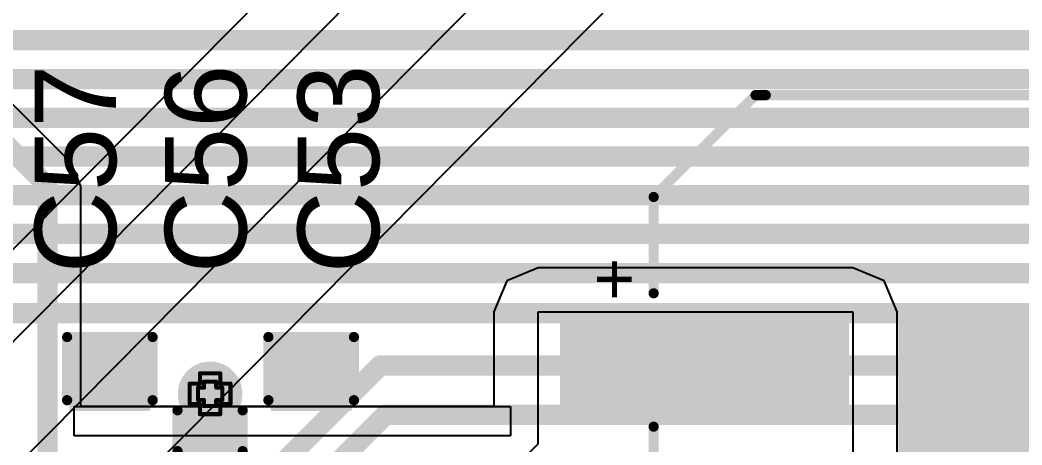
# Model space of a CAD drawing. Header units: inches. Extents: x -4 to 5258, y -4 to 5281.
# Drawn here: x 65.93 to 78.42, y 38.25 to 43.55 of the extents above; entities that cross this region are included whole.
import ezdxf

# ---------------------------------------------------------------- set-up
doc = ezdxf.new("R2010")
doc.units = ezdxf.units.IN
for name, color, linetype in [('Bottom Layer', 5, 'Continuous'), ('Bottom Solder', 6, 'Continuous'), ('Drill Drawing', 1, 'Continuous'), ('Layer 1', 16, 'Continuous'), ('Layer 2', 76, 'Continuous'), ('Top Layer', 1, 'Continuous'), ('Top Overlay', 2, 'Continuous'), ('Top Paste', 8, 'Continuous'), ('Top Solder', 216, 'Continuous'), ('Via Holes', 16, 'Continuous')]:
    doc.layers.add(name, color=color, linetype=linetype)
doc.styles.add('Arial', font='', dxfattribs={"height": 0.2})
doc.styles.get('Arial').set_extended_font_data('Arial')

# ---------------------------------------------------------------- blocks, each defined once
blk = doc.blocks.new('13_WQFN_HR__3_2__31')
at = {"layer": 'Top Solder'}
for p in [(-0.575, 1.81), (-0.547, -0.923), (0.575, 1.81), (1.178, -0.923)]:
    blk.add_line(p, (5220.676, 5271.621), dxfattribs=at)
blk = doc.blocks.new('C___0603_254')
at = {"layer": 'Top Layer'}
for points in [[(-0.381, 0.445), (-0.381, -0.445), (-1.143, -0.445), (-1.143, 0.445)], [(1.143, 0.445), (1.143, -0.445), (0.381, -0.445), (0.381, 0.445)]]:
    blk.add_hatch(color=1, dxfattribs=at).paths.add_polyline_path(points)
at = {"layer": 'Top Paste'}
for points in [[(-0.381, 0.445), (-0.381, -0.445), (-1.143, -0.445), (-1.143, 0.445)], [(1.143, 0.445), (1.143, -0.445), (0.381, -0.445), (0.381, 0.445)]]:
    blk.add_hatch(color=8, dxfattribs=at).paths.add_polyline_path(points)
at = {"layer": 'Top Solder'}
for points in [[(-0.321, 0.504), (-0.321, -0.504), (-1.203, -0.504), (-1.203, 0.504)], [(1.203, 0.504), (1.203, -0.504), (0.321, -0.504), (0.321, 0.504)]]:
    blk.add_hatch(color=216, dxfattribs=at).paths.add_polyline_path(points)
at = {"layer": 'Top Overlay'}
for points in [[(-1.245, -0.533, 0.127, 0.127, 0), (-1.245, 0.533, 0.127, 0.127, 0)], [(-0.457, 0.533, 0.127, 0.127, 0), (-1.245, 0.533, 0.127, 0.127, 0)], [(1.245, 0.533, 0.127, 0.127, 0), (0.457, 0.533, 0.127, 0.127, 0)], [(1.245, -0.533, 0.127, 0.127, 0), (1.245, 0.533, 0.127, 0.127, 0)], [(-0.457, -0.533, 0.127, 0.127, 0), (-1.245, -0.533, 0.127, 0.127, 0)], [(1.245, -0.533, 0.127, 0.127, 0), (0.457, -0.533, 0.127, 0.127, 0)]]:
    blk.add_lwpolyline(points, format="xyseb", dxfattribs=at)
for points in [[(-1.276, 0.533, 0.0635, 0.0635, 1), (-1.213, 0.533, 0.0635, 0.0635, 1)], [(-1.276, 0.533, 0.0635, 0.0635, 1), (-1.213, 0.533, 0.0635, 0.0635, 1)], [(-0.489, 0.533, 0.0635, 0.0635, 1), (-0.425, 0.533, 0.0635, 0.0635, 1)], [(0.425, 0.533, 0.0635, 0.0635, 1), (0.489, 0.533, 0.0635, 0.0635, 1)], [(1.213, 0.533, 0.0635, 0.0635, 1), (1.276, 0.533, 0.0635, 0.0635, 1)], [(1.213, 0.533, 0.0635, 0.0635, 1), (1.276, 0.533, 0.0635, 0.0635, 1)], [(-1.276, -0.533, 0.0635, 0.0635, 1), (-1.213, -0.533, 0.0635, 0.0635, 1)], [(-1.276, -0.533, 0.0635, 0.0635, 1), (-1.213, -0.533, 0.0635, 0.0635, 1)], [(-0.489, -0.533, 0.0635, 0.0635, 1), (-0.425, -0.533, 0.0635, 0.0635, 1)], [(0.425, -0.533, 0.0635, 0.0635, 1), (0.489, -0.533, 0.0635, 0.0635, 1)], [(1.213, -0.533, 0.0635, 0.0635, 1), (1.276, -0.533, 0.0635, 0.0635, 1)], [(1.213, -0.533, 0.0635, 0.0635, 1), (1.276, -0.533, 0.0635, 0.0635, 1)]]:
    blk.add_lwpolyline(points, format="xyseb", close=True, dxfattribs=at)
blk = doc.blocks.new('____0402_255')
at = {"layer": 'Top Layer'}
for points in [[(-0.699, -0.318), (-0.699, 0.318), (-0.241, 0.318), (-0.241, -0.318)], [(0.241, -0.318), (0.241, 0.318), (0.699, 0.318), (0.699, -0.318)]]:
    blk.add_hatch(color=1, dxfattribs=at).paths.add_polyline_path(points)
at = {"layer": 'Top Paste'}
for points in [[(-0.699, -0.318), (-0.699, 0.318), (-0.241, 0.318), (-0.241, -0.318)], [(0.241, -0.318), (0.241, 0.318), (0.699, 0.318), (0.699, -0.318)]]:
    blk.add_hatch(color=8, dxfattribs=at).paths.add_polyline_path(points)
at = {"layer": 'Top Solder'}
for points in [[(-0.758, -0.377), (-0.758, 0.377), (-0.181, 0.377), (-0.181, -0.377)], [(0.181, -0.377), (0.181, 0.377), (0.758, 0.377), (0.758, -0.377)]]:
    blk.add_hatch(color=216, dxfattribs=at).paths.add_polyline_path(points)
at = {"layer": 'Top Overlay'}
for points in [[(-0.787, 0.406, 0.127, 0.127, 0), (-0.279, 0.406, 0.127, 0.127, 0)], [(-0.787, 0.406, 0.127, 0.127, 0), (-0.787, -0.406, 0.127, 0.127, 0)], [(0.279, 0.406, 0.127, 0.127, 0), (0.787, 0.406, 0.127, 0.127, 0)], [(0.787, 0.406, 0.127, 0.127, 0), (0.787, -0.406, 0.127, 0.127, 0)], [(-0.787, -0.406, 0.127, 0.127, 0), (-0.279, -0.406, 0.127, 0.127, 0)], [(0.279, -0.406, 0.127, 0.127, 0), (0.787, -0.406, 0.127, 0.127, 0)]]:
    blk.add_lwpolyline(points, format="xyseb", dxfattribs=at)
for points in [[(-0.819, 0.406, 0.0635, 0.0635, 1), (-0.756, 0.406, 0.0635, 0.0635, 1)], [(-0.819, 0.406, 0.0635, 0.0635, 1), (-0.756, 0.406, 0.0635, 0.0635, 1)], [(-0.311, 0.406, 0.0635, 0.0635, 1), (-0.248, 0.406, 0.0635, 0.0635, 1)], [(0.248, 0.406, 0.0635, 0.0635, 1), (0.311, 0.406, 0.0635, 0.0635, 1)], [(0.756, 0.406, 0.0635, 0.0635, 1), (0.819, 0.406, 0.0635, 0.0635, 1)], [(0.756, 0.406, 0.0635, 0.0635, 1), (0.819, 0.406, 0.0635, 0.0635, 1)], [(-0.819, -0.406, 0.0635, 0.0635, 1), (-0.756, -0.406, 0.0635, 0.0635, 1)], [(-0.819, -0.406, 0.0635, 0.0635, 1), (-0.756, -0.406, 0.0635, 0.0635, 1)], [(-0.311, -0.406, 0.0635, 0.0635, 1), (-0.248, -0.406, 0.0635, 0.0635, 1)], [(0.248, -0.406, 0.0635, 0.0635, 1), (0.311, -0.406, 0.0635, 0.0635, 1)], [(0.756, -0.406, 0.0635, 0.0635, 1), (0.819, -0.406, 0.0635, 0.0635, 1)], [(0.756, -0.406, 0.0635, 0.0635, 1), (0.819, -0.406, 0.0635, 0.0635, 1)]]:
    blk.add_lwpolyline(points, format="xyseb", close=True, dxfattribs=at)
blk = doc.blocks.new('C___0603_258')
at = {"layer": 'Top Layer'}
for points in [[(-0.381, 0.445), (-0.381, -0.445), (-1.143, -0.445), (-1.143, 0.445)], [(1.143, 0.445), (1.143, -0.445), (0.381, -0.445), (0.381, 0.445)]]:
    blk.add_hatch(color=1, dxfattribs=at).paths.add_polyline_path(points)
at = {"layer": 'Top Paste'}
for points in [[(-0.381, 0.445), (-0.381, -0.445), (-1.143, -0.445), (-1.143, 0.445)], [(1.143, 0.445), (1.143, -0.445), (0.381, -0.445), (0.381, 0.445)]]:
    blk.add_hatch(color=8, dxfattribs=at).paths.add_polyline_path(points)
at = {"layer": 'Top Solder'}
for points in [[(-0.321, 0.504), (-0.321, -0.504), (-1.203, -0.504), (-1.203, 0.504)], [(1.203, 0.504), (1.203, -0.504), (0.321, -0.504), (0.321, 0.504)]]:
    blk.add_hatch(color=216, dxfattribs=at).paths.add_polyline_path(points)
at = {"layer": 'Top Overlay'}
for points in [[(-1.245, -0.533, 0.127, 0.127, 0), (-1.245, 0.533, 0.127, 0.127, 0)], [(-0.457, 0.533, 0.127, 0.127, 0), (-1.245, 0.533, 0.127, 0.127, 0)], [(1.245, 0.533, 0.127, 0.127, 0), (0.457, 0.533, 0.127, 0.127, 0)], [(1.245, -0.533, 0.127, 0.127, 0), (1.245, 0.533, 0.127, 0.127, 0)], [(-0.457, -0.533, 0.127, 0.127, 0), (-1.245, -0.533, 0.127, 0.127, 0)], [(1.245, -0.533, 0.127, 0.127, 0), (0.457, -0.533, 0.127, 0.127, 0)]]:
    blk.add_lwpolyline(points, format="xyseb", dxfattribs=at)
for points in [[(-1.276, 0.533, 0.0635, 0.0635, 1), (-1.213, 0.533, 0.0635, 0.0635, 1)], [(-1.276, 0.533, 0.0635, 0.0635, 1), (-1.213, 0.533, 0.0635, 0.0635, 1)], [(-0.489, 0.533, 0.0635, 0.0635, 1), (-0.425, 0.533, 0.0635, 0.0635, 1)], [(0.425, 0.533, 0.0635, 0.0635, 1), (0.489, 0.533, 0.0635, 0.0635, 1)], [(1.213, 0.533, 0.0635, 0.0635, 1), (1.276, 0.533, 0.0635, 0.0635, 1)], [(1.213, 0.533, 0.0635, 0.0635, 1), (1.276, 0.533, 0.0635, 0.0635, 1)], [(-1.276, -0.533, 0.0635, 0.0635, 1), (-1.213, -0.533, 0.0635, 0.0635, 1)], [(-1.276, -0.533, 0.0635, 0.0635, 1), (-1.213, -0.533, 0.0635, 0.0635, 1)], [(-0.489, -0.533, 0.0635, 0.0635, 1), (-0.425, -0.533, 0.0635, 0.0635, 1)], [(0.425, -0.533, 0.0635, 0.0635, 1), (0.489, -0.533, 0.0635, 0.0635, 1)], [(1.213, -0.533, 0.0635, 0.0635, 1), (1.276, -0.533, 0.0635, 0.0635, 1)], [(1.213, -0.533, 0.0635, 0.0635, 1), (1.276, -0.533, 0.0635, 0.0635, 1)]]:
    blk.add_lwpolyline(points, format="xyseb", close=True, dxfattribs=at)
blk = doc.blocks.new('SVZ1VM101E09E00RAXXX_263')
at = {"layer": 'Top Layer'}
for points in [[(-4.42, 0.6), (-0.92, 0.6), (-0.92, -0.6), (-4.42, -0.6)], [(0.92, 0.6), (4.42, 0.6), (4.42, -0.6), (0.92, -0.6)]]:
    blk.add_hatch(color=1, dxfattribs=at).paths.add_polyline_path(points)
at = {"layer": 'Top Paste'}
for points in [[(-4.42, 0.6), (-0.92, 0.6), (-0.92, -0.6), (-4.42, -0.6)], [(0.92, 0.6), (4.42, 0.6), (4.42, -0.6), (0.92, -0.6)]]:
    blk.add_hatch(color=8, dxfattribs=at).paths.add_polyline_path(points)
at = {"layer": 'Top Solder'}
for points in [[(-4.471, 0.651), (-0.869, 0.651), (-0.869, -0.651), (-4.471, -0.651)], [(0.869, 0.651), (4.471, 0.651), (4.471, -0.651), (0.869, -0.651)]]:
    blk.add_hatch(color=216, dxfattribs=at).paths.add_polyline_path(points)
at = {"layer": 'Top Overlay'}
for points in [[(-3.302, 2.032, 0.127, 0.127, 0), (-2.032, 3.302, 0.127, 0.127, 0)], [(-2.032, 3.302, 0.127, 0.127, 0), (-1.905, 3.302, 0.127, 0.127, 0)], [(-1.905, 3.302, 0.127, 0.127, 0), (3.302, 3.302, 0.127, 0.127, 0)], [(3.302, 0.831, 0.127, 0.127, 0), (3.302, 3.302, 0.127, 0.127, 0)], [(-3.302, 0.831, 0.127, 0.127, 0), (-3.302, 2.032, 0.127, 0.127, 0)], [(-3.302, -2.032, 0.127, 0.127, 0), (-3.302, -0.831, 0.127, 0.127, 0)], [(3.302, -3.302, 0.127, 0.127, 0), (3.302, -0.831, 0.127, 0.127, 0)], [(-3.302, -2.032, 0.127, 0.127, 0), (-2.032, -3.302, 0.127, 0.127, 0)], [(-2.032, -3.302, 0.127, 0.127, 0), (3.302, -3.302, 0.127, 0.127, 0)]]:
    blk.add_lwpolyline(points, format="xyseb", dxfattribs=at)
for points in [[(-2.064, 3.302, 0.0635, 0.0635, 1), (-2, 3.302, 0.0635, 0.0635, 1)], [(-2.064, 3.302, 0.0635, 0.0635, 1), (-2, 3.302, 0.0635, 0.0635, 1)], [(-1.937, 3.302, 0.0635, 0.0635, 1), (-1.873, 3.302, 0.0635, 0.0635, 1)], [(-1.937, 3.302, 0.0635, 0.0635, 1), (-1.873, 3.302, 0.0635, 0.0635, 1)], [(3.27, 3.302, 0.0635, 0.0635, 1), (3.334, 3.302, 0.0635, 0.0635, 1)], [(3.27, 3.302, 0.0635, 0.0635, 1), (3.334, 3.302, 0.0635, 0.0635, 1)], [(-3.334, 2.032, 0.0635, 0.0635, 1), (-3.27, 2.032, 0.0635, 0.0635, 1)], [(-3.334, 2.032, 0.0635, 0.0635, 1), (-3.27, 2.032, 0.0635, 0.0635, 1)], [(-3.334, 0.831, 0.0635, 0.0635, 1), (-3.27, 0.831, 0.0635, 0.0635, 1)], [(3.27, 0.831, 0.0635, 0.0635, 1), (3.334, 0.831, 0.0635, 0.0635, 1)], [(-3.334, -0.831, 0.0635, 0.0635, 1), (-3.27, -0.831, 0.0635, 0.0635, 1)], [(3.27, -0.831, 0.0635, 0.0635, 1), (3.334, -0.831, 0.0635, 0.0635, 1)], [(-3.334, -2.032, 0.0635, 0.0635, 1), (-3.27, -2.032, 0.0635, 0.0635, 1)], [(-3.334, -2.032, 0.0635, 0.0635, 1), (-3.27, -2.032, 0.0635, 0.0635, 1)], [(-2.064, -3.302, 0.0635, 0.0635, 1), (-2, -3.302, 0.0635, 0.0635, 1)], [(-2.064, -3.302, 0.0635, 0.0635, 1), (-2, -3.302, 0.0635, 0.0635, 1)], [(3.27, -3.302, 0.0635, 0.0635, 1), (3.334, -3.302, 0.0635, 0.0635, 1)], [(3.27, -3.302, 0.0635, 0.0635, 1), (3.334, -3.302, 0.0635, 0.0635, 1)]]:
    blk.add_lwpolyline(points, format="xyseb", close=True, dxfattribs=at)
at = {"layer": 'Top Overlay', "style": 'Arial'}
blk.add_text('+', height=0.635, dxfattribs=at).set_placement((-4.05, 0.699))

msp = doc.modelspace()

# ---------------------------------------------------------------- hatches: boundary and pattern name
at = {"layer": 'Bottom Layer'}
h = msp.add_hatch(color=5, dxfattribs=at)
edge = h.paths.add_edge_path()
edge.add_arc((68.303, 38.892), 0.3, 0, 360)
at = {"layer": 'Bottom Solder'}
h = msp.add_hatch(color=6, dxfattribs=at)
edge = h.paths.add_edge_path()
edge.add_arc((68.303, 38.892), 0.402, 0, 360)
at = {"layer": 'Layer 1'}
h = msp.add_hatch(color=16, dxfattribs=at)
edge = h.paths.add_edge_path()
edge.add_arc((68.303, 38.892), 0.3, 0, 360)
at = {"layer": 'Layer 2'}
h = msp.add_hatch(color=76, dxfattribs=at)
edge = h.paths.add_edge_path()
edge.add_arc((68.303, 38.892), 0.3, 0, 360)
at = {"layer": 'Top Layer'}
for points in [[(84.468, 39.913), (76.881, 39.913), (76.881, 31.14), (84.468, 31.14)], [(68.002, 38.367), (68.605, 38.367), (68.605, 38.892), (68.002, 38.892)]]:
    msp.add_hatch(color=1, dxfattribs=at).paths.add_polyline_path(points)
h = msp.add_hatch(color=1, dxfattribs=at)
edge = h.paths.add_edge_path()
edge.add_arc((68.303, 38.892), 0.3, 0, 360)
at = {"layer": 'Top Solder'}
h = msp.add_hatch(color=216, dxfattribs=at)
edge = h.paths.add_edge_path()
edge.add_arc((68.303, 38.892), 0.402, 0, 360)
at = {"layer": 'Via Holes'}
h = msp.add_hatch(color=7, dxfattribs=at)
edge = h.paths.add_edge_path()
edge.add_arc((68.303, 38.892), 0.15, 0, 360)

# ---------------------------------------------------------------- linework, layer by layer
at = {"layer": 'Drill Drawing'}
for points in [[(68.176, 39.019, 0.0508, 0.0508, 0), (68.176, 39.146, 0.0508, 0.0508, 0)], [(68.176, 39.146, 0.0508, 0.0508, 0), (68.43, 39.146, 0.0508, 0.0508, 0)], [(68.43, 39.019, 0.0508, 0.0508, 0), (68.43, 39.146, 0.0508, 0.0508, 0)], [(68.049, 38.765, 0.0508, 0.0508, 0), (68.049, 39.019, 0.0508, 0.0508, 0)], [(68.049, 39.019, 0.0508, 0.0508, 0), (68.176, 39.019, 0.0508, 0.0508, 0)], [(68.151, 38.815, 0.0508, 0.0508, 0), (68.151, 38.968, 0.0508, 0.0508, 0)], [(68.151, 38.968, 0.0508, 0.0508, 0), (68.227, 38.968, 0.0508, 0.0508, 0)], [(68.227, 38.968, 0.0508, 0.0508, 0), (68.227, 39.044, 0.0508, 0.0508, 0)], [(68.227, 39.044, 0.0508, 0.0508, 0), (68.379, 39.044, 0.0508, 0.0508, 0)], [(68.379, 38.968, 0.0508, 0.0508, 0), (68.379, 39.044, 0.0508, 0.0508, 0)], [(68.379, 38.968, 0.0508, 0.0508, 0), (68.456, 38.968, 0.0508, 0.0508, 0)], [(68.43, 39.019, 0.0508, 0.0508, 0), (68.557, 39.019, 0.0508, 0.0508, 0)], [(68.456, 38.815, 0.0508, 0.0508, 0), (68.456, 38.968, 0.0508, 0.0508, 0)], [(68.557, 38.765, 0.0508, 0.0508, 0), (68.557, 39.019, 0.0508, 0.0508, 0)], [(68.151, 38.815, 0.0508, 0.0508, 0), (68.227, 38.815, 0.0508, 0.0508, 0)], [(68.227, 38.739, 0.0508, 0.0508, 0), (68.227, 38.815, 0.0508, 0.0508, 0)], [(68.379, 38.815, 0.0508, 0.0508, 0), (68.456, 38.815, 0.0508, 0.0508, 0)], [(68.379, 38.739, 0.0508, 0.0508, 0), (68.379, 38.815, 0.0508, 0.0508, 0)], [(68.049, 38.765, 0.0508, 0.0508, 0), (68.176, 38.765, 0.0508, 0.0508, 0)], [(68.176, 38.638, 0.0508, 0.0508, 0), (68.176, 38.765, 0.0508, 0.0508, 0)], [(68.227, 38.739, 0.0508, 0.0508, 0), (68.379, 38.739, 0.0508, 0.0508, 0)], [(68.43, 38.765, 0.0508, 0.0508, 0), (68.557, 38.765, 0.0508, 0.0508, 0)], [(68.43, 38.638, 0.0508, 0.0508, 0), (68.43, 38.765, 0.0508, 0.0508, 0)], [(68.176, 38.638, 0.0508, 0.0508, 0), (68.43, 38.638, 0.0508, 0.0508, 0)]]:
    msp.add_lwpolyline(points, format="xyseb", dxfattribs=at)
for points in [[(68.163, 39.146, 0.0254, 0.0254, 1), (68.189, 39.146, 0.0254, 0.0254, 1)], [(68.163, 39.146, 0.0254, 0.0254, 1), (68.189, 39.146, 0.0254, 0.0254, 1)], [(68.417, 39.146, 0.0254, 0.0254, 1), (68.443, 39.146, 0.0254, 0.0254, 1)], [(68.417, 39.146, 0.0254, 0.0254, 1), (68.443, 39.146, 0.0254, 0.0254, 1)], [(68.036, 39.019, 0.0254, 0.0254, 1), (68.062, 39.019, 0.0254, 0.0254, 1)], [(68.036, 39.019, 0.0254, 0.0254, 1), (68.062, 39.019, 0.0254, 0.0254, 1)], [(68.138, 38.968, 0.0254, 0.0254, 1), (68.163, 38.968, 0.0254, 0.0254, 1)], [(68.138, 38.968, 0.0254, 0.0254, 1), (68.163, 38.968, 0.0254, 0.0254, 1)], [(68.163, 39.019, 0.0254, 0.0254, 1), (68.189, 39.019, 0.0254, 0.0254, 1)], [(68.163, 39.019, 0.0254, 0.0254, 1), (68.189, 39.019, 0.0254, 0.0254, 1)], [(68.214, 39.044, 0.0254, 0.0254, 1), (68.24, 39.044, 0.0254, 0.0254, 1)], [(68.214, 39.044, 0.0254, 0.0254, 1), (68.24, 39.044, 0.0254, 0.0254, 1)], [(68.214, 38.968, 0.0254, 0.0254, 1), (68.24, 38.968, 0.0254, 0.0254, 1)], [(68.214, 38.968, 0.0254, 0.0254, 1), (68.24, 38.968, 0.0254, 0.0254, 1)], [(68.367, 39.044, 0.0254, 0.0254, 1), (68.392, 39.044, 0.0254, 0.0254, 1)], [(68.367, 39.044, 0.0254, 0.0254, 1), (68.392, 39.044, 0.0254, 0.0254, 1)], [(68.367, 38.968, 0.0254, 0.0254, 1), (68.392, 38.968, 0.0254, 0.0254, 1)], [(68.367, 38.968, 0.0254, 0.0254, 1), (68.392, 38.968, 0.0254, 0.0254, 1)], [(68.417, 39.019, 0.0254, 0.0254, 1), (68.443, 39.019, 0.0254, 0.0254, 1)], [(68.417, 39.019, 0.0254, 0.0254, 1), (68.443, 39.019, 0.0254, 0.0254, 1)], [(68.443, 38.968, 0.0254, 0.0254, 1), (68.468, 38.968, 0.0254, 0.0254, 1)], [(68.443, 38.968, 0.0254, 0.0254, 1), (68.468, 38.968, 0.0254, 0.0254, 1)], [(68.544, 39.019, 0.0254, 0.0254, 1), (68.57, 39.019, 0.0254, 0.0254, 1)], [(68.544, 39.019, 0.0254, 0.0254, 1), (68.57, 39.019, 0.0254, 0.0254, 1)], [(68.138, 38.815, 0.0254, 0.0254, 1), (68.163, 38.815, 0.0254, 0.0254, 1)], [(68.138, 38.815, 0.0254, 0.0254, 1), (68.163, 38.815, 0.0254, 0.0254, 1)], [(68.214, 38.815, 0.0254, 0.0254, 1), (68.24, 38.815, 0.0254, 0.0254, 1)], [(68.214, 38.815, 0.0254, 0.0254, 1), (68.24, 38.815, 0.0254, 0.0254, 1)], [(68.367, 38.815, 0.0254, 0.0254, 1), (68.392, 38.815, 0.0254, 0.0254, 1)], [(68.367, 38.815, 0.0254, 0.0254, 1), (68.392, 38.815, 0.0254, 0.0254, 1)], [(68.443, 38.815, 0.0254, 0.0254, 1), (68.468, 38.815, 0.0254, 0.0254, 1)], [(68.443, 38.815, 0.0254, 0.0254, 1), (68.468, 38.815, 0.0254, 0.0254, 1)], [(68.036, 38.765, 0.0254, 0.0254, 1), (68.062, 38.765, 0.0254, 0.0254, 1)], [(68.036, 38.765, 0.0254, 0.0254, 1), (68.062, 38.765, 0.0254, 0.0254, 1)], [(68.163, 38.765, 0.0254, 0.0254, 1), (68.189, 38.765, 0.0254, 0.0254, 1)], [(68.163, 38.765, 0.0254, 0.0254, 1), (68.189, 38.765, 0.0254, 0.0254, 1)], [(68.214, 38.739, 0.0254, 0.0254, 1), (68.24, 38.739, 0.0254, 0.0254, 1)], [(68.214, 38.739, 0.0254, 0.0254, 1), (68.24, 38.739, 0.0254, 0.0254, 1)], [(68.367, 38.739, 0.0254, 0.0254, 1), (68.392, 38.739, 0.0254, 0.0254, 1)], [(68.367, 38.739, 0.0254, 0.0254, 1), (68.392, 38.739, 0.0254, 0.0254, 1)], [(68.417, 38.765, 0.0254, 0.0254, 1), (68.443, 38.765, 0.0254, 0.0254, 1)], [(68.417, 38.765, 0.0254, 0.0254, 1), (68.443, 38.765, 0.0254, 0.0254, 1)], [(68.544, 38.765, 0.0254, 0.0254, 1), (68.57, 38.765, 0.0254, 0.0254, 1)], [(68.544, 38.765, 0.0254, 0.0254, 1), (68.57, 38.765, 0.0254, 0.0254, 1)], [(68.163, 38.638, 0.0254, 0.0254, 1), (68.189, 38.638, 0.0254, 0.0254, 1)], [(68.163, 38.638, 0.0254, 0.0254, 1), (68.189, 38.638, 0.0254, 0.0254, 1)], [(68.417, 38.638, 0.0254, 0.0254, 1), (68.443, 38.638, 0.0254, 0.0254, 1)], [(68.417, 38.638, 0.0254, 0.0254, 1), (68.443, 38.638, 0.0254, 0.0254, 1)]]:
    msp.add_lwpolyline(points, format="xyseb", close=True, dxfattribs=at)
at = {"layer": 'Layer 2'}
for points in [[(45.747, 43.299, 0.254, 0.254, 0), (102.99, 43.299, 0.254, 0.254, 0)], [(45.947, 42.816, 0.254, 0.254, 0), (129.563, 42.816, 0.254, 0.254, 0)], [(46.147, 42.334, 0.254, 0.254, 0), (128.257, 42.334, 0.254, 0.254, 0)], [(46.347, 41.851, 0.254, 0.254, 0), (125.787, 41.851, 0.254, 0.254, 0)], [(46.847, 41.368, 0.254, 0.254, 0), (120.921, 41.368, 0.254, 0.254, 0)], [(47.398, 40.886, 0.254, 0.254, 0), (117.183, 40.886, 0.254, 0.254, 0)], [(47.832, 40.395, 0.254, 0.254, 0), (91.519, 40.395, 0.254, 0.254, 0)], [(48.039, 39.896, 0.254, 0.254, 0), (90.79, 39.896, 0.254, 0.254, 0)], [(66.684, 35.506, 0.254, 0.254, 0), (70.423, 39.245, 0.254, 0.254, 0)], [(70.423, 39.245, 0.254, 0.254, 0), (85.022, 39.245, 0.254, 0.254, 0)], [(66.912, 35.054, 0.254, 0.254, 0), (70.49, 38.631, 0.254, 0.254, 0)], [(70.49, 38.631, 0.254, 0.254, 0), (88.715, 38.631, 0.254, 0.254, 0)]]:
    msp.add_lwpolyline(points, format="xyseb", dxfattribs=at)
for points in [[(70.359, 39.245, 0.127, 0.127, 1), (70.486, 39.245, 0.127, 0.127, 1)], [(70.359, 39.245, 0.127, 0.127, 1), (70.486, 39.245, 0.127, 0.127, 1)], [(70.426, 38.631, 0.127, 0.127, 1), (70.553, 38.631, 0.127, 0.127, 1)], [(70.426, 38.631, 0.127, 0.127, 1), (70.553, 38.631, 0.127, 0.127, 1)]]:
    msp.add_lwpolyline(points, format="xyseb", close=True, dxfattribs=at)
at = {"layer": 'Top Layer'}
for p, q in [((66.569, 41.774), (65.033, 43.31)), ((66.69, 41.482), (66.569, 41.774)), ((66.69, 38.735), (66.69, 41.482)), ((72.39, 40.463), (72.002, 40.302)), ((76.315, 40.463), (72.39, 40.463)), ((76.704, 40.302), (76.315, 40.463)), ((72.002, 40.302), (71.841, 39.913)), ((76.865, 39.913), (76.704, 40.302)), ((71.841, 39.913), (71.841, 38.735)), ((72.39, 38.267), (72.39, 39.913)), ((72.39, 39.913), (76.315, 39.913)), ((76.315, 39.913), (76.315, 30.482)), ((76.865, 31.032), (76.865, 39.913)), ((66.608, 38.367), (66.608, 38.735)), ((66.608, 38.735), (72.049, 38.735)), ((71.841, 38.735), (66.69, 38.735)), ((72.049, 38.735), (72.049, 38.367)), ((72.049, 38.367), (66.608, 38.367)), ((72.098, 37.974), (72.39, 38.267))]:
    msp.add_line(p, q, dxfattribs=at)
for points in [[(64.742, 43.018, 0.254, 0.254, 0), (66.278, 41.482, 0.254, 0.254, 0)], [(66.278, 34.706, 0.254, 0.254, 0), (66.278, 41.482, 0.254, 0.254, 0)], [(68.302, 38.367, 0.203, 0.203, 0), (68.303, 38.368, 0.203, 0.203, 0)]]:
    msp.add_lwpolyline(points, format="xyseb", dxfattribs=at)
for points in [[(66.214, 41.482, 0.127, 0.127, 1), (66.341, 41.482, 0.127, 0.127, 1)], [(66.214, 41.482, 0.127, 0.127, 1), (66.341, 41.482, 0.127, 0.127, 1)], [(68.251, 38.367, 0.102, 0.102, 1), (68.353, 38.367, 0.102, 0.102, 1)], [(68.252, 38.368, 0.102, 0.102, 1), (68.354, 38.368, 0.102, 0.102, 1)]]:
    msp.add_lwpolyline(points, format="xyseb", close=True, dxfattribs=at)

# ---------------------------------------------------------------- block references
for name, p in [('13_WQFN_HR__3_2__31', (37.077, 9.267)), ('SVZ1VM101E09E00RAXXX_263', (77.133, 39.313))]:
    msp.add_blockref(name, p)
for name, p, rotation in [('C___0603_254', (67.054, 38.355), 270), ('C___0603_258', (69.563, 38.355), 270), ('____0402_255', (68.303, 37.898), 90)]:
    msp.add_blockref(name, p, dxfattribs=dict(rotation=rotation))

# ---------------------------------------------------------------- texts
at = {"layer": 'Top Overlay', "style": 'Arial'}
for s, p in [('C57', (67.132, 40.393)), ('C56', (68.756, 40.393)), ('C53', (70.41, 40.393))]:
    msp.add_text(s, height=1.016, rotation=90, dxfattribs=at).set_placement(p)

doc.saveas('drawing.dxf')
